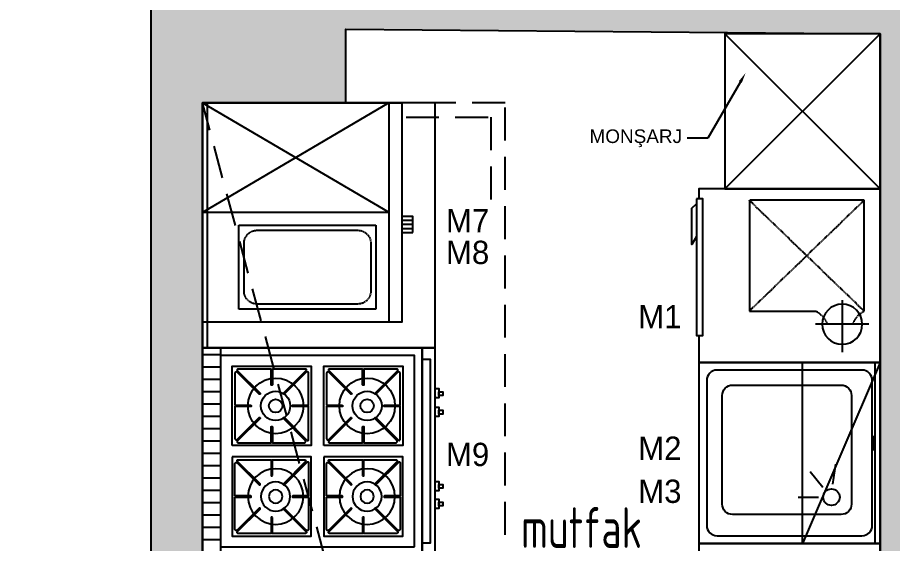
# Model space of a CAD drawing. Header units: millimetres. Extents: x 7687 to 15428, y -715 to 4028.
# Drawn here: x 9078.7 to 9417, y 2364.1 to 2567.3 of the extents above; entities that cross this region are included whole.
import ezdxf
from ezdxf import colors
from ezdxf.entities.mleader import LeaderData, LeaderLine
from ezdxf.math import Vec2, Vec3

# ---------------------------------------------------------------- set-up
doc = ezdxf.new("R2010")
doc.units = ezdxf.units.MM
doc.linetypes.add('DASHED', pattern=[0.375, 0.25, -0.125])
doc.linetypes.add('HIDDENX2', pattern=[19.049999999999997, 12.7, -6.349999999999998])
for name, color, linetype in [('CIHAZ', 2, 'Continuous'), ('kapı ABD', 55, 'Continuous'), ('Kıtc-002 Çizgi', 7, 'Continuous'), ('S2000-002 Çizgi', 7, 'Continuous')]:
    doc.layers.add(name, color=color, linetype=linetype)
doc.layers.add('mermer', color=13, linetype='Continuous', lineweight=25)
doc.layers.add('TRS-YAZI-MAHL', color=20, linetype='Continuous', lineweight=13)
doc.styles.get("Standard").update_dxf_attribs({"font": 'arial.ttf'})
doc.styles.add('TAKSİM', font='GOTHIC.TTF', dxfattribs={"height": 20})
doc.styles.add('yazı_kck_50', font='isocpeur.ttf', dxfattribs={"width": 0.7, "height": 15})

# ---------------------------------------------------------------- blocks, each defined once
blk = doc.blocks.new('A$C604B7618')
at = {"layer": 'Kıtc-002 Çizgi'}
blk.add_lwpolyline([(9.0837897915e-06, 30.56934416526383), (30.56934988002058, 30.56934416526383), (30.56934988002058, 3.3690312193e-06), (9.0837897915e-06, 3.3690312193e-06), (9.0837897915e-06, 30.56934416526383)], dxfattribs=at)
blk.add_lwpolyline([(15.54676230766154, 29.52101286223842), (15.54676230766154, 23.4406913046887, -0.4142135623730951), (15.33709604705655, 23.23102504408325), (15.23226291675382, 23.23102504408325, -0.4142135623730951), (15.02259665614838, 23.4406913046887), (15.02259665614838, 29.52101286223842), (2.684429298277335, 29.52101286223842, 0.6681786379192877), (2.313788211627521, 28.62620612407591), (10.80522009634524, 20.13477423935729, -0.8104432851896713), (10.38341604437301, 19.81529611802944), (1.585224429712525, 28.61348773269038, 0.6681786379193126), (1.048340386815198, 28.39110308070031), (1.048340386815198, 15.54675659290387), (7.128661944364919, 15.54675659290387, -0.4142135623730951), (7.338328204970366, 15.33709033229934), (7.338328204970366, 15.23225720199661, -0.4142135623730951), (7.128661944364919, 15.02259094139117), (1.048340386815198, 15.02259094139117), (1.048340386815198, 2.684423583519674, 0.6681786379192877), (1.943147124977713, 2.313782496869861), (10.43457900969588, 10.80521438158757, -0.8104432851896713), (10.75405713102418, 10.3834103296158), (1.955865516363245, 1.585218714955771, 0.6681786379193126), (2.17825016835377, 1.048334672058444), (15.02259665614838, 1.048334672057535), (15.02259665614838, 7.128656229607258, -0.4142135623730951), (15.23226291675382, 7.338322490212701), (15.33709604705655, 7.338322490212701, -0.4142135623730951), (15.54676230766154, 7.128656229607258), (15.54676230766154, 1.048334672057535), (27.88492966553258, 1.048334672057535, 0.6681786379192877), (28.25557075218285, 1.943141410220049), (19.76413886746513, 10.43457329493776, -0.8104432851896717), (20.18594291943736, 10.75405141626561), (28.9841345340974, 1.955859801605583, 0.6681786379193126), (29.52101857699472, 2.178244453595649), (29.52101857699472, 15.02259094139117), (23.440697019445, 15.02259094139117, -0.4142135623730951), (23.23103075883955, 15.23225720199661), (23.23103075884001, 15.33709033229934, -0.4142135623730951), (23.440697019445, 15.54675659290387), (29.52101857699472, 15.54675659290387), (29.52101857699472, 28.39110308070031, 0.6681786379193126), (28.9841345340974, 28.61348773269038), (20.18594291943736, 19.81529611802944, -0.8104432851896713), (19.76413886746513, 20.13477423935729), (28.25557075218285, 28.62620612407591, 0.6681786379192877), (27.88492966553258, 29.52101286223842)], format="xyb", close=True, dxfattribs=at)
for radius in [10.75000880901227, 5.655118676306867, 2.59818459668339]:
    blk.add_circle((15.28470044665027, 13.79798802426285), radius, dxfattribs=at)
blk = doc.blocks.new('A$C0E67626B')
at = {"layer": 'S2000-002 Çizgi'}
h = blk.add_hatch(dxfattribs=at)
h.set_pattern_fill('ANSI31', color=256, scale=1.5, angle=45, style=0)
h.set_pattern_definition([(90, (-2444.461101870737, -5730.092668551923), (-4.762499999999998, 9e-16), [])])
h.paths.add_polyline_path([(79.99999471758701, 85.91599701992345), (79.99999471758701, 92.91599701992344), (-5.2824129853e-06, 92.91599701992344), (-5.2824129853e-06, 85.91599701992345)])
for points in [[(-5.2824129853e-06, 7.915997019923452), (79.99999471758792, 7.915997019923452), (79.99999471758701, 92.91599701992344), (-5.2824129853e-06, 92.91599701992344)], [(79.99999471758701, 85.91599701992345), (-5.2824129853e-06, 85.91599701992345), (-5.2824129853e-06, 92.91599701992344), (79.99999471758701, 92.91599701992344)], [(2.999994717587013, 10.91599701992345), (76.99999471758792, 10.91599701992345), (76.99999471758701, 85.91599701992345), (2.999994717587013, 85.91599701992345)], [(-5.2824129853e-06, 2.915997019923451), (79.99999471758792, 2.915997019923451), (79.99999471758792, 7.915997019923452), (-5.2824129853e-06, 7.915997019923452)], [(4.489917415478429, 7.915997019923452), (75.5100720196956, 7.915997019923452), (75.5100720196956, 4.915997019923452), (4.489917415478429, 4.915997019923452)], [(17.85536900010129, 2.915997019923451), (21.50036900010173, 2.915997019923451), (21.50036900010173, 1.457997019924731), (17.85536900010129, 1.457997019924731)], [(18.82247593912916, 1.457997019924731), (20.2804759391297, 1.457997019924731), (20.2804759391297, -2.9800739867e-06), (18.82247593912916, -2.9800739867e-06)], [(24.70527266235922, 2.915997019923451), (28.35027266235966, 2.915997019923451), (28.35027266235966, 1.457997019924731), (24.70527266235922, 1.457997019924731)], [(25.67237960138709, 1.457997019924731), (27.13037960138763, 1.457997019924731), (27.13037960138763, -2.9800739867e-06), (25.67237960138709, -2.9800739867e-06)], [(53.38548290415246, 2.915997019923451), (57.03048290415289, 2.915997019923451), (57.03048290415289, 1.457997019924731), (53.38548290415246, 1.457997019924731)], [(54.35258984318034, 1.457997019924731), (55.81058984318089, 1.457997019924731), (55.81058984318089, -2.9800739867e-06), (54.35258984318034, -2.9800739867e-06)], [(60.56471697318966, 2.915997019923451), (64.2097169731901, 2.915997019923451), (64.2097169731901, 1.457997019924731), (60.56471697318966, 1.457997019924731)], [(61.53182391221753, 1.457997019924731), (62.98982391221808, 1.457997019924731), (62.98982391221808, -2.9800739867e-06), (61.53182391221753, -2.9800739867e-06)]]:
    blk.add_lwpolyline(points, close=True, dxfattribs=at)
at = {"layer": 'S2000-002 Çizgi', "xscale": -1}
for p in [(37.76759111757065, 50.81433041738272), (37.76759111757065, 15.42945057162069)]:
    blk.add_blockref('A$C604B7618', p, dxfattribs=at)
at = {"layer": 'S2000-002 Çizgi'}
for p in [(42.23239831760338, 50.81433041738272), (42.23239831760338, 15.42945057162069)]:
    blk.add_blockref('A$C604B7618', p, dxfattribs=at)
blk = doc.blocks.new('A$C5B5611F4')
at = {"layer": 'CIHAZ', "color": 1}
for p, q in [((14.73433841587575, 68.46761854331544), (14.73433841587575, 47.91930797332088)), ((24.09093439983735, 58.19346325831839), (3.982544617469102, 58.19346325831839))]:
    blk.add_line(p, q, dxfattribs=at)
at = {"layer": 'CIHAZ', "color": 5, "linetype": 'DASHED'}
for p, q in [((19.81749012649561, 66.6580059789485), (62.61512831721622, 22.28394089994254)), ((62.61512831721622, 66.6580059789485), (19.81749012649561, 22.28394089994254))]:
    blk.add_line(p, q, dxfattribs=at)
at = {"layer": 'CIHAZ', "color": 5}
for points in [[(63.20360101332789, 1.822599528354203), (10.36053938909026, 1.822599528354203), (10.36053938909026, 4.321503037158436), (63.20360101332789, 4.321503037158436)], [(61.20360101332789, 1.822599528354203), (48.5961299984774, 1.822599528354203), (45.5961299984774, -5.8188888943e-06), (59.5961299984774, -5.8188888943e-06)]]:
    blk.add_lwpolyline(points, close=True, dxfattribs=at)
at = {"layer": 'CIHAZ', "color": 1}
blk.add_circle((14.73433841587575, 58.19346325831839), 7.758035706010048, dxfattribs=at)
at = {"layer": 'S2000-002 Çizgi', "linetype": 'DASHED'}
for p, q in [((19.81749012649561, 66.6580059789485), (62.61512831721622, 66.6580059789485)), ((62.61512831721622, 66.6580059789485), (62.61512831721622, 22.28394089994254)), ((19.81749012649561, 22.28394089994254), (19.81749012649561, 48.05007444388684)), ((62.61512831721622, 22.28394089994254), (19.81749012649561, 22.28394089994254))]:
    blk.add_line(p, q, dxfattribs=at)
at = {"layer": 'S2000-002 Çizgi'}
blk.add_lwpolyline([(10.36053938909026, 2.813747483875431), (4.7521225497e-06, 2.813747483875431), (4.7521225497e-06, 72.81374748387543), (67.00000475212255, 72.81374748387543), (67.00000475212255, 2.813747483875431), (63.20360101332789, 2.813747483875431)], dxfattribs=at)
at = {"layer": 'S2000-002 Çizgi', "linetype": 'DASHED'}
for centre, radius, start, end in [((11.59975860845043, 71.22130393240832), 9.399723374371668, 291.2079427881586, 330.9566305499486), ((10.99552973916797, 43.0200138398659), 10.15522007421278, 29.69070431364409, 66.77515045045837)]:
    blk.add_arc(centre, radius, start, end, dxfattribs=at)
blk = doc.blocks.new('A$C6B106424')
at = {"layer": 'S2000-002 Çizgi'}
h = blk.add_hatch(dxfattribs=at)
h.set_pattern_fill('LINE', color=256, scale=0.5, angle=90, style=0)
h.set_pattern_definition([(90, (-1215.703073314944, -3768.810531495854), (-1.587499999999999, 1e-16), [])])
h.paths.add_polyline_path([(50.05683666282855, 4.255045178198995), (43.91484436783867, 4.255045178198995), (43.91484436783867, -6.3195602706e-06), (50.05683666282855, -6.3195602706e-06)])
for p, q in [((1.62689138961e-05, 9.255045178198996), (42.35001626891381, 81.35504517819938)), ((1.62689138961e-05, 81.35504517819938), (42.20001626891371, 9.255045178198996)), ((42.20001626891371, 81.35504517819938), (42.20001626891371, 9.255045178198996)), ((1.62689138961e-05, 9.255045178198996), (84.70001626891371, 9.255045178198996))]:
    blk.add_line(p, q, dxfattribs=at)
for points in [[(1.62689138961e-05, 4.255045178198995), (84.70001626891371, 4.255045178198995), (84.70001626891371, 81.35504517819938), (1.62689138961e-05, 81.35504517819938)], [(50.05683666282855, -6.3195602706e-06), (43.91484436783867, -6.3195602706e-06), (43.91484436783867, 4.255045178198995), (50.05683666282855, 4.255045178198995)]]:
    blk.add_lwpolyline(points, close=True, dxfattribs=at)
at = {"layer": 'S2000-002 Çizgi', "linetype": 'DASHED'}
blk.add_lwpolyline([(47.20001626891371, 67.255045178199), (47.20001626891371, 14.255045178199), (79.70001626891371, 14.255045178199), (79.70001626891371, 67.255045178199)], close=True, dxfattribs=at)
blk.add_lwpolyline([(49.20001626891418, 60.255045178199), (49.20001626891418, 21.255045178199, 0.4142135623730982), (54.20001626891418, 16.255045178199), (72.70001626891371, 16.255045178199, 0.4142135623730951), (77.70001626891371, 21.255045178199), (77.70001626891371, 60.255045178199, 0.4142135623730951), (72.70001626891371, 65.255045178199), (54.20001626891418, 65.255045178199, 0.4142135623730951)], format="xyb", close=True, dxfattribs=at)

msp = doc.modelspace()

# ---------------------------------------------------------------- hatches: boundary and pattern name
at = {"true_color": 0xcd2027}
h = msp.add_hatch(color=242, dxfattribs=at)
h.dxf.hatch_style = 1
h.paths.add_polyline_path([(9498.386031164264, 3787.778367296553), (9919.453131573879, 3787.778367296553), (10041.95313157388, 3787.778367296553), (10041.58172509413, 3757.379845878336), (10323.47511709201, 3753.935697034854), (10323.47511709201, 3237.209822306956), (10312.97744103698, 3237.209680030502), (10312.97785977057, 3206.313988142357), (10273.72824080219, 3206.313988142357), (10273.72824080219, 2599.744649849265), (10229.16677626446, 2600.133531858854), (10229.16677626446, 2546.135588013386), (10273.72824080219, 2546.135588013386), (10273.72824080219, 2157.727819202774), (10225.30621822521, 2157.757397395014), (10224.83841465727, 2104.152418019025), (10273.72824080219, 2103.725762969939), (10273.72824080219, 1976.720927014955), (9427.198368857884, 1976.720927014955), (9427.19836885787, 2043.903586916335), (9412.198368857898, 2043.903586916335), (9411.613062998425, 1976.726026678415), (9200.201324149799, 1976.720927014955), (9200.20002156448, 2030.720927014955), (9150.201324754598, 2030.720926920164), (9150.201324754664, 2534.306805944726), (9205.653174371153, 2534.306805944719), (9205.603370949822, 2562.865898205354), (9412.198368857898, 2561.065873578315), (9412.198368857898, 2123.903610497932), (9427.198368857898, 2123.903563334738), (9427.198368857906, 2857.400909259218), (9412.198368857898, 2857.400909259218), (9412.198368857898, 2788.582007624719), (9374.413869477525, 2788.582007624719), (9374.413869477525, 2773.582007624719), (9412.198368857913, 2773.582007624719), (9412.198368857913, 2588.582007624719), (9291.050350480953, 2588.582007624719), (9291.050350480953, 2773.58200762501), (9294.413869477525, 2773.58200762501), (9294.413869477525, 2788.582007624719), (9273.050350480953, 2788.582007624719), (9273.050350480953, 2773.582007624719), (9276.050350480953, 2773.58200762501), (9276.050350480953, 2587.824941211912), (9150.201324149799, 2587.824941211912), (9150.201324149799, 2773.582007624719), (9194.550350480953, 2773.582007624719), (9194.550350480953, 2788.582007624719), (9193.050350480953, 2788.582007624719), (9150.201324149799, 2788.582007624719), (9150.201324149799, 2947.058066172825), (9412.198368857891, 2947.05776782275), (9412.198368857891, 2937.400909259218), (9427.19836885792, 2937.400621003865), (9427.198368857898, 3212.808795976359), (9092.543111171086, 3212.808795976359), (9092.543111171086, 3197.808795976359), (9412.198368857898, 3197.808795976359), (9412.198368857898, 2962.058066172825), (9150.201324149806, 2962.058066172825), (9150.201324149806, 3079.808795976359), (9008.201324149799, 3079.808795976359), (9008.201324149799, 3202.808795976359), (9011.793111171079, 3202.808795976359), (9011.793111171071, 3212.808795976359), (9008.201324149799, 3212.808795976359), (9008.201324149799, 3258.808795976359), (8954.201324149799, 3258.808795976359), (8954.201324149799, 3212.808795976359), (8981.201324149799, 3212.808795976359), (8981.201324149799, 3022.808795976337), (8811.201324149799, 3022.808795976344), (8811.201324149799, 3212.808795976359), (8791.201324149799, 3212.808795976359), (8791.201324149857, 3042.808795976359), (8381.201324149799, 3042.808795976359), (8381.201324149799, 3212.808795976359), (8375.201324149763, 3212.808795976359), (8375.201324149763, 3036.808795976359), (8338.201324149799, 3036.808795976359), (8338.201324149799, 3049.308795976359), (8265.701324149799, 3049.308795976359), (8265.701324149799, 3029.308795976359), (8158.701324149799, 3029.308795976359), (8158.701324149799, 3009.308795976359), (9130.201324149799, 3009.308795976359), (9130.201324149799, 1956.720927014955), (10293.72824080219, 1956.720927014955), (10293.72824080219, 3195.964578430744), (10323.47511709202, 3195.964578430744), (10343.47511709202, 3195.964578430744), (10343.47511709202, 3805.341793002271), (8003.590784917586, 3805.341793002271), (8003.590784917586, 3762.678367296548), (9498.386031164264, 3762.678367296548)])

# ---------------------------------------------------------------- linework, layer by layer
msp.add_line((9150.201324149799, 2534.306805944726), (9150.201324149799, 2030.720927014955))
at = {"color": 242, "true_color": 0xcd2027}
for points in [[(8158.701324149799, 3009.308795976359), (9130.201324149799, 3009.308795976359), (9130.201324149799, 1956.720927014955), (10293.72824080219, 1956.720927014955), (10293.72824080219, 3195.964578430744), (10323.47511709202, 3195.964578430744), (10343.47511709202, 3195.964578430744), (10343.47511709202, 3805.341793002271), (8003.590784917586, 3805.341793002271)], [(9427.19836885787, 2043.903586916335), (9412.198368857898, 2043.903586916335), (9411.613062998425, 1976.726026678415), (9200.201324149799, 1976.720927014955), (9200.20002156448, 2030.720927014955), (9150.201324754598, 2030.720926920164), (9150.201324754664, 2534.306805944726), (9205.653174371153, 2534.306805944719), (9205.603370949822, 2562.865898205354), (9412.198368857898, 2561.065873578315), (9412.198368857898, 2123.903610497932), (9427.198368857898, 2123.903563334738)]]:
    msp.add_lwpolyline(points, dxfattribs=at)
for points in [[(9150.20132475458, 2439.734214652712), (9240.201324754576, 2439.734214652712), (9240.201324754646, 2534.306805944783), (9150.20132475465, 2534.306805944783)], [(9152.201324754646, 2534.306805944794), (9150.20132475465, 2534.306805944794), (9150.20132475458, 2439.734214652712), (9152.201324754576, 2439.734214652712)]]:
    msp.add_lwpolyline(points, close=True)
at = {"layer": 'kapı ABD'}
for p, q in [((9409.770465663023, 2400.716799787963), (9409.770465663023, 2405.716799787963)), ((9409.83186878205, 2400.064704595462), (9409.83186878205, 2405.064704595462))]:
    msp.add_line(p, q, dxfattribs=at)
at = {"layer": 'mermer'}
for p, q in [((9412.198368857898, 2561.065873578315), (9352.198368857898, 2501.065873578315)), ((9352.198368857898, 2561.065873578315), (9412.198368857898, 2501.065873578315))]:
    msp.add_line(p, q, dxfattribs=at)
msp.add_lwpolyline([(9412.198368857898, 2561.065873578315), (9352.198368857898, 2561.065873578315), (9352.198368857898, 2501.065873578315), (9412.198368857898, 2501.065873578315), (9412.198368857898, 2561.065873578315)], dxfattribs=at)
at = {"layer": 'S2000-002 Çizgi', "linetype": 'HIDDENX2'}
msp.add_line((9267.20132475458, 2100.720926920164), (9150.201324754646, 2534.306805944794), dxfattribs=at)
at = {"layer": 'S2000-002 Çizgi'}
for p, q in [((9412.19836831485, 2434.065873578315), (9382.198368857898, 2364.065873578355)), ((9393.943501869144, 2386.93086856313), (9395.056169676158, 2394.742581601685)), ((9393.943501869151, 2386.93086856313), (9395.056169676165, 2394.742581601685)), ((9390.134259670653, 2385.700685772616), (9385.126356262299, 2391.798373342351)), ((9390.134259670645, 2385.700685772616), (9385.126356262299, 2391.798373342351)), ((9388.471181293404, 2381.792030821402), (9380.58062426329, 2381.792030821402)), ((9388.471181293404, 2381.792030821402), (9380.58062426329, 2381.792030821402))]:
    msp.add_line(p, q, dxfattribs=at)
at = {"layer": 'S2000-002 Çizgi', "linetype": 'HIDDENX2'}
msp.add_lwpolyline([(9267.201324754646, 2534.306805944783), (9150.201324754664, 2534.306805944783), (9150.201324754598, 2100.720926920164), (9267.20132475458, 2100.720926920164)], close=True, dxfattribs=at)
msp.add_lwpolyline([(9228.932791426143, 2528.768296609021), (9261.662815418818, 2528.768296609021), (9261.662815418824, 2496.038272616345)], dxfattribs=at)
at = {"layer": 'S2000-002 Çizgi'}
for points in [[(9342.198368857898, 2434.065873578355), (9342.198368857898, 2364.065873578355), (9412.198368857898, 2364.065873578355), (9412.198368857898, 2434.065873578355)], [(9342.198368857891, 2434.065873578355), (9342.198368857891, 2364.065873578355), (9412.198368857891, 2364.065873578355), (9412.198368857891, 2434.065873578355)], [(9382.198368857898, 2434.065873578315), (9412.198368857898, 2434.065873578315), (9412.198369400947, 2364.065873578355), (9382.198369400947, 2364.065873578355)], [(9410.198368857891, 2434.065873578355), (9410.198368857891, 2364.065873578355), (9412.198368857891, 2364.065873578355), (9412.198368857891, 2434.065873578355)], [(9410.198368857898, 2434.065873578355), (9410.198368857898, 2364.065873578355), (9412.198368857898, 2364.065873578355), (9412.198368857898, 2434.065873578355)], [(9342.195285297297, 2364.066005725243), (9342.204534319671, 2316.316146253958), (9412.207617892653, 2316.316146253958), (9412.19836889356, 2364.05988173841)]]:
    msp.add_lwpolyline(points, close=True, dxfattribs=at)
for points in [[(9345.198368857898, 2427.065873578355), (9345.198368857898, 2371.065873578355, 0.4142135623730919), (9349.198368857898, 2367.065873578355), (9405.198368857898, 2367.065873578355, 0.4142135623731057), (9409.198368857898, 2371.065873578355), (9409.198368857898, 2427.065873578355, 0.4142135623730951), (9405.198368857898, 2431.065873578355), (9349.198368857898, 2431.065873578355, 0.4142135623730844)], [(9345.198368857884, 2427.065873578355), (9345.198368857891, 2371.065873578355, 0.4142135623730919), (9349.198368857891, 2367.065873578355), (9405.198368857891, 2367.065873578355, 0.4142135623731057), (9409.198368857891, 2371.065873578355), (9409.198368857891, 2427.065873578355, 0.4142135623730951), (9405.198368857891, 2431.065873578355), (9349.198368857884, 2431.065873578355, 0.4142135623730844)], [(9351.181359856964, 2379.273192439437), (9351.181359856964, 2421.273192439437, -0.4142135623730951), (9355.181359856964, 2425.273192439437), (9397.181359856957, 2425.273192439437, -0.4142135623730951), (9401.181359856964, 2421.273192439437), (9401.181359856964, 2379.273192439437, -0.4142135623730951), (9397.181359856964, 2375.273192439437), (9355.181359856964, 2375.273192439437, -0.4142135623730951)], [(9351.181359856972, 2379.273192439437), (9351.181359856964, 2421.273192439437, -0.4142135623730951), (9355.181359856964, 2425.273192439437), (9397.181359856964, 2425.273192439437, -0.4142135623730951), (9401.181359856972, 2421.273192439437), (9401.181359856972, 2379.273192439437, -0.4142135623730951), (9397.181359856972, 2375.273192439437), (9355.181359856972, 2375.273192439437, -0.4142135623730951)]]:
    msp.add_lwpolyline(points, format="xyb", close=True, dxfattribs=at)
msp.add_circle((9393.436716417309, 2381.987400461793), 3.187919533039348, dxfattribs=at)
msp.add_circle((9393.436716417309, 2381.987400461793), 3.187919533039348, dxfattribs=at)

# ---------------------------------------------------------------- block references
at = {"layer": 'S2000-002 Çizgi', "xscale": -1}
for name, p, rotation in [('A$C6B106424', (9231.556369327998, 2534.30682221364), 90), ('A$C5B5611F4', (9339.384621374023, 2434.065868826193), 270)]:
    msp.add_blockref(name, p, dxfattribs=dict(at, rotation=rotation))
at = {"layer": 'S2000-002 Çizgi', "rotation": 90.00000000000001}
msp.add_blockref('A$C0E67626B', (9243.117321169675, 2359.734219935125), dxfattribs=at)

# ---------------------------------------------------------------- texts
at = {"style": 'TAKSİM'}
for s, p in [('M7', (9244.389984660576, 2484.339586979197)), ('M8', (9244.389984660576, 2472.058867323623)), ('M1', (9318.71120582323, 2447.207072070044)), ('M2', (9318.71120582323, 2396.377846291087)), ('M9', (9244.389984660576, 2393.988573130505)), ('M3', (9318.71120582323, 2379.750602213663))]:
    msp.add_text(s, height=9, dxfattribs=at).set_placement(p)
at = {"layer": 'TRS-YAZI-MAHL', "style": 'yazı_kck_50', "width": 0.7}
msp.add_text('mutfak', height=15.75, dxfattribs=at).set_placement((9273.424298354856, 2362.349445062407))

# ---------------------------------------------------------------- leaders
at = {"color": 252, "ltscale": 100, "true_color": 0x939598}
ml = msp.add_multileader_mtext('Standard', dxfattribs=at)
ml.set_content('MONŞARJ', color=(147, 149, 152))
ml.set_leader_properties()
ml.build(insert=Vec2(0, 0))
ctx = ml.context
ctx.base_point, ctx.char_height, ctx.plane_origin, ctx.plane_x_axis, ctx.plane_y_axis = Vec3(9298.970088051898, 2520.718849205065), 5.2416, Vec3(9350.425313231663, 2554.868214659773), Vec3(1, -7.34788079488412e-16), Vec3(7.34788079488412e-16, 1)
ctx.text_align_type = 2
notes = []
notes.append((ctx, [(0, (1, 1, 0), (9345.659039757218, 2520.718849205065), (-1, 7.34788079488412e-16), 8, [(0, [(9360.209367135434, 2545.875977804173)], 0, [])])]))
ctx.mtext.insert, ctx.mtext.text_direction, ctx.mtext.rotation, ctx.mtext.width, ctx.mtext.defined_height, ctx.mtext.alignment, ctx.mtext.flow_direction = Vec3(9335.659039757218, 2524.074402820344), Vec3(1, -7.34788079488412e-16), 6.283185307179585, 94.70544813864186, 15.75146090574082, 3, 5
for ctx, leaders in notes:
    for number, flags, end, landing, length, lines in leaders:
        leader = LeaderData()
        leader.index, (leader.has_last_leader_line, leader.has_dogleg_vector, leader.attachment_direction) = number, flags
        leader.last_leader_point, leader.dogleg_vector, leader.dogleg_length = Vec3(end), Vec3(landing), length
        for number, points, colour, breaks in lines:
            line = LeaderLine()
            line.index, line.vertices, line.color, line.breaks = number, Vec3.list(points), colors.encode_raw_color(colour), breaks
            leader.lines.append(line)
        ctx.leaders.append(leader)

doc.saveas('drawing.dxf')
